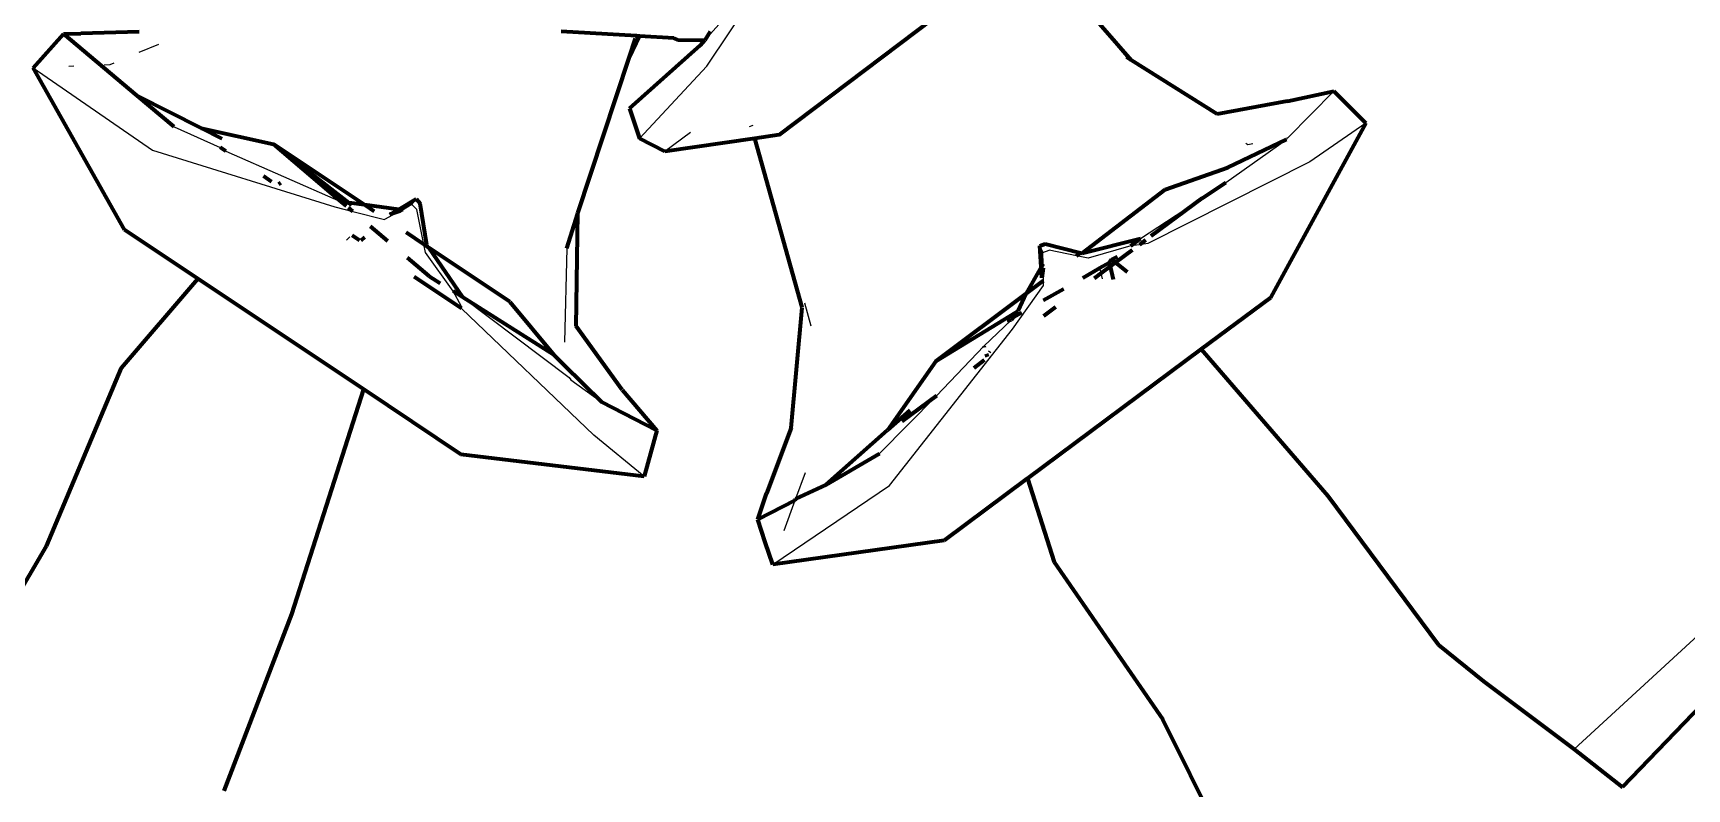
# Model space of a CAD drawing. Header units: millimetres. Extents: x 4307 to 31003, y 2809 to 20009.
# Drawn here: x 9833.4 to 9884.6, y 8909.9 to 8933.3 of the extents above; entities that cross this region are included whole.
import ezdxf

# ---------------------------------------------------------------- set-up
doc = ezdxf.new("R2010")
doc.units = ezdxf.units.MM
doc.layers.add('ProfileEdges', color=7, linetype='Continuous')

msp = doc.modelspace()

# ---------------------------------------------------------------- linework, layer by layer
for p, q in [((9864.084, 8936.22), (9867.231, 8932.519)), ((9854.25, 8932.244), (9856.559, 8935.678)), ((9854.195, 8933.045), (9854.63, 8933.529)), ((9837.295, 8932.917), (9836.693, 8932.663)), ((9852.084, 8933.177), (9852.044, 8933.097)), ((9833.427, 8932.193), (9837.11, 8929.642)), ((9834.685, 8932.24), (9834.527, 8932.234)), ((9835.797, 8932.286), (9835.62, 8932.278)), ((9835.918, 8932.337), (9835.797, 8932.286)), ((9854.25, 8932.244), (9852.175, 8930.005)), ((9873.643, 8931.468), (9872.225, 8930.03)), ((9837.785, 8930.37), (9839.201, 8929.733)), ((9874.637, 8930.481), (9872.904, 8929.29)), ((9853.752, 8930.188), (9852.959, 8929.609)), ((9870.305, 8928.645), (9872.175, 8929.98)), ((9870.921, 8929.866), (9870.988, 8929.824)), ((9870.988, 8929.824), (9871.134, 8929.848)), ((9872.193, 8930.025), (9872.175, 8929.98)), ((9872.193, 8930.025), (9872.225, 8930.03)), ((9837.11, 8929.642), (9842.748, 8927.891)), ((9839.381, 8929.613), (9842.946, 8928.049)), ((9872.904, 8929.29), (9867.893, 8926.764)), ((9842.748, 8927.891), (9843.311, 8927.748)), ((9845.137, 8927.969), (9844.868, 8927.798)), ((9845.137, 8927.969), (9845.268, 8928.143)), ((9845.284, 8927.809), (9845.137, 8927.969)), ((9845.504, 8926.732), (9845.284, 8927.809)), ((9867.662, 8926.916), (9869.567, 8928.165)), ((9843.311, 8927.748), (9844.284, 8927.502)), ((9844.756, 8927.76), (9844.284, 8927.502)), ((9843.109, 8926.864), (9843.219, 8926.969)), ((9867.893, 8926.764), (9867.631, 8926.725)), ((9845.556, 8926.48), (9845.504, 8926.732)), ((9846.406, 8925.283), (9845.556, 8926.48)), ((9849.922, 8926.619), (9849.855, 8923.716)), ((9864.554, 8926.687), (9864.641, 8926.479)), ((9864.641, 8926.479), (9864.835, 8926.56)), ((9864.651, 8926.135), (9864.641, 8926.479)), ((9865.688, 8926.382), (9864.835, 8926.56)), ((9866.045, 8926.307), (9865.688, 8926.382)), ((9867.366, 8926.685), (9866.045, 8926.307)), ((9867.631, 8926.725), (9867.366, 8926.685)), ((9864.654, 8926.011), (9864.651, 8926.135)), ((9864.665, 8925.615), (9864.654, 8926.011)), ((9866.45, 8925.845), (9866.409, 8926.004)), ((9866.494, 8925.668), (9866.45, 8925.845)), ((9846.671, 8924.811), (9846.406, 8925.283)), ((9863.708, 8924.114), (9864.669, 8925.459)), ((9864.669, 8925.459), (9864.665, 8925.615)), ((9846.67, 8924.75), (9846.671, 8924.811)), ((9850.757, 8920.832), (9846.67, 8924.75)), ((9846.7, 8925.098), (9849.995, 8922.617)), ((9857.273, 8924.925), (9857.474, 8924.212)), ((9862.816, 8923.589), (9863.664, 8924.391)), ((9859.904, 8919.284), (9863.708, 8924.114)), ((9861.355, 8922.055), (9862.816, 8923.589)), ((9863.036, 8923.378), (9862.968, 8923.436)), ((9849.84, 8923.067), (9849.839, 8923.005)), ((9849.995, 8922.617), (9850.048, 8922.544)), ((9850.048, 8922.544), (9851.011, 8921.853)), ((9859.595, 8920.274), (9861.355, 8922.055)), ((9852.316, 8919.561), (9850.757, 8920.832)), ((9857.292, 8919.677), (9856.996, 8918.864)), ((9856.291, 8916.841), (9859.904, 8919.284)), ((9864.997, 8916.911), (9864.151, 8919.483)), ((9856.979, 8918.818), (9856.638, 8917.883)), ((9881.071, 8911.13), (9886.417, 8916.05)), ((9876.878, 8914.356), (9881.071, 8911.13))]:
    msp.add_line(p, q)
at = {"layer": 'ProfileEdges', "lineweight": 211}
for p, q in [((9864.084, 8936.22), (9867.372, 8932.431)), ((9856.491, 8930.12), (9862.475, 8934.638)), ((9833.427, 8932.193), (9834.36, 8933.242)), ((9834.36, 8933.242), (9834.901, 8933.25)), ((9836.64, 8931.33), (9834.36, 8933.242)), ((9836.705, 8933.299), (9834.901, 8933.25)), ((9852.084, 8933.177), (9849.752, 8933.31)), ((9852.177, 8933.172), (9851.849, 8932.505)), ((9851.849, 8932.505), (9852.044, 8933.097)), ((9852.177, 8933.172), (9852.084, 8933.177)), ((9853.229, 8933.112), (9852.177, 8933.172)), ((9853.229, 8933.112), (9853.35, 8933.059)), ((9853.35, 8933.059), (9854.195, 8933.045)), ((9854.056, 8932.889), (9854.195, 8933.045)), ((9854.356, 8933.312), (9854.195, 8933.045)), ((9850.268, 8927.703), (9851.849, 8932.505)), ((9851.862, 8930.933), (9854.056, 8932.889)), ((9867.372, 8932.431), (9867.231, 8932.519)), ((9870.03, 8930.761), (9867.372, 8932.431)), ((9836.244, 8927.187), (9833.427, 8932.193)), ((9872.205, 8931.157), (9873.643, 8931.468)), ((9873.643, 8931.468), (9874.637, 8930.481)), ((9837.785, 8930.37), (9836.64, 8931.33)), ((9838.613, 8930.327), (9836.64, 8931.33)), ((9851.862, 8930.933), (9852.175, 8930.005)), ((9872.205, 8931.157), (9870.03, 8930.761)), ((9855.632, 8930.376), (9855.624, 8930.405)), ((9874.637, 8930.481), (9871.681, 8925.083)), ((9838.613, 8930.327), (9840.852, 8929.828)), ((9839.265, 8929.996), (9838.613, 8930.327)), ((9843.667, 8927.955), (9840.852, 8929.828)), ((9842.946, 8928.049), (9840.852, 8929.828)), ((9840.852, 8929.828), (9843.186, 8928.018)), ((9852.959, 8929.609), (9852.175, 8930.005)), ((9855.735, 8930.011), (9852.959, 8929.609)), ((9856.491, 8930.12), (9855.735, 8930.011)), ((9857.207, 8924.782), (9855.735, 8930.011)), ((9870.36, 8929.108), (9872.175, 8929.98)), ((9839.381, 8929.613), (9839.201, 8929.733)), ((9840.795, 8928.67), (9840.542, 8928.839)), ((9868.423, 8928.431), (9870.36, 8929.108)), ((9841.075, 8928.638), (9841.011, 8928.584)), ((9865.864, 8926.46), (9868.423, 8928.431)), ((9869.567, 8928.165), (9870.305, 8928.645)), ((9843.109, 8927.919), (9842.946, 8928.049)), ((9843.186, 8928.018), (9842.946, 8928.049)), ((9843.311, 8927.748), (9843.176, 8927.862)), ((9843.186, 8928.018), (9843.269, 8927.953)), ((9843.667, 8927.955), (9843.186, 8928.018)), ((9843.97, 8927.753), (9843.667, 8927.955)), ((9844.719, 8927.817), (9843.667, 8927.955)), ((9844.454, 8927.66), (9844.719, 8927.817)), ((9844.719, 8927.817), (9845.268, 8928.143)), ((9844.833, 8927.802), (9844.719, 8927.817)), ((9844.833, 8927.802), (9844.756, 8927.76)), ((9844.868, 8927.798), (9844.833, 8927.802)), ((9845.268, 8928.143), (9845.385, 8928.002)), ((9845.599, 8926.725), (9845.385, 8928.002)), ((9869.567, 8928.165), (9867.989, 8926.991)), ((9844.387, 8926.838), (9843.856, 8927.288)), ((9844.756, 8927.76), (9844.454, 8927.66)), ((9849.922, 8926.619), (9850.268, 8927.703)), ((9850.212, 8924.204), (9850.268, 8927.703)), ((9838.515, 8925.67), (9836.244, 8927.187)), ((9843.514, 8926.856), (9843.291, 8927.005)), ((9843.667, 8926.962), (9843.556, 8926.855)), ((9845.504, 8926.732), (9844.952, 8927.099)), ((9865.864, 8926.46), (9867.662, 8926.916)), ((9867.366, 8926.685), (9867.662, 8926.916)), ((9867.818, 8926.863), (9867.631, 8926.725)), ((9845.671, 8925.753), (9845.002, 8926.319)), ((9845.59, 8926.675), (9845.504, 8926.732)), ((9845.599, 8926.725), (9845.59, 8926.675)), ((9845.59, 8926.675), (9845.649, 8926.636)), ((9848.164, 8924.962), (9845.649, 8926.636)), ((9845.649, 8926.636), (9846.7, 8925.098)), ((9864.554, 8926.687), (9864.72, 8926.747)), ((9864.594, 8926.034), (9864.554, 8926.687)), ((9864.72, 8926.747), (9865.811, 8926.474)), ((9865.688, 8926.382), (9865.811, 8926.474)), ((9865.811, 8926.474), (9865.864, 8926.46)), ((9866.701, 8926.17), (9866.771, 8926.262)), ((9866.771, 8926.262), (9866.951, 8926.362)), ((9866.771, 8926.262), (9866.888, 8926.172)), ((9867.404, 8926.555), (9866.888, 8926.172)), ((9845.671, 8925.753), (9846.007, 8925.537)), ((9864.594, 8926.034), (9864.129, 8925.213)), ((9864.651, 8926.135), (9864.594, 8926.034)), ((9864.614, 8925.704), (9864.594, 8926.034)), ((9864.654, 8926.011), (9864.614, 8925.704)), ((9865.88, 8925.701), (9866.409, 8926.004)), ((9866.45, 8925.845), (9866.23, 8925.682)), ((9866.409, 8926.004), (9866.701, 8926.17)), ((9866.728, 8926.053), (9866.45, 8925.845)), ((9866.701, 8926.17), (9866.728, 8926.053)), ((9866.888, 8926.172), (9866.728, 8926.053)), ((9866.728, 8926.053), (9866.821, 8925.651)), ((9866.888, 8926.172), (9867.257, 8925.888)), ((9836.159, 8922.915), (9838.515, 8925.67)), ((9843.634, 8922.254), (9838.515, 8925.67)), ((9846.67, 8924.75), (9845.205, 8925.728)), ((9846.7, 8925.098), (9846.406, 8925.283)), ((9864.129, 8925.213), (9864.665, 8925.615)), ((9864.667, 8925.007), (9865.29, 8925.363)), ((9849.534, 8923.305), (9846.7, 8925.098)), ((9848.164, 8924.962), (9849.534, 8923.305)), ((9856.867, 8921.067), (9857.207, 8924.782)), ((9861.337, 8923.12), (9864.129, 8925.213)), ((9864.129, 8925.213), (9863.879, 8924.677)), ((9865.034, 8924.792), (9864.664, 8924.517)), ((9871.681, 8925.083), (9869.544, 8923.494)), ((9851.641, 8922.236), (9850.212, 8924.204)), ((9861.337, 8923.12), (9863.798, 8924.627)), ((9863.664, 8924.391), (9863.544, 8924.369)), ((9863.725, 8924.471), (9863.664, 8924.391)), ((9863.798, 8924.627), (9863.725, 8924.471)), ((9863.984, 8924.618), (9863.725, 8924.471)), ((9863.798, 8924.627), (9863.879, 8924.677)), ((9849.534, 8923.305), (9849.839, 8923.005)), ((9862.816, 8923.589), (9862.83, 8923.547)), ((9862.894, 8923.353), (9862.926, 8923.258)), ((9869.544, 8923.494), (9864.175, 8919.501)), ((9869.544, 8923.494), (9873.454, 8918.96)), ((9833.834, 8917.406), (9836.159, 8922.915)), ((9849.839, 8923.005), (9851.011, 8921.853)), ((9861.337, 8923.12), (9859.836, 8920.989)), ((9862.828, 8923.15), (9862.506, 8922.911)), ((9843.634, 8922.254), (9841.409, 8915.306)), ((9846.646, 8920.243), (9843.634, 8922.254)), ((9851.641, 8922.236), (9852.707, 8920.977)), ((9852.707, 8920.977), (9851.011, 8921.853)), ((9861.355, 8922.055), (9860.289, 8921.261)), ((9860.527, 8921.6), (9859.836, 8920.989)), ((9852.707, 8920.977), (9852.316, 8919.561)), ((9856.867, 8921.067), (9856.104, 8919.038)), ((9857.93, 8919.303), (9859.836, 8920.989)), ((9852.316, 8919.561), (9846.646, 8920.243)), ((9857.93, 8919.303), (9859.595, 8920.274)), ((9857.93, 8919.303), (9856.996, 8918.864)), ((9864.151, 8919.483), (9861.59, 8917.579)), ((9864.175, 8919.501), (9864.151, 8919.483)), ((9864.175, 8919.501), (9864.997, 8916.911)), ((9855.831, 8918.233), (9856.104, 8919.038)), ((9856.979, 8918.818), (9855.831, 8918.233)), ((9856.996, 8918.864), (9856.979, 8918.818)), ((9873.454, 8918.96), (9876.878, 8914.356)), ((9856.059, 8917.53), (9855.831, 8918.233)), ((9861.59, 8917.579), (9856.291, 8916.841)), ((9831.2, 8912.906), (9833.834, 8917.406)), ((9856.291, 8916.841), (9856.059, 8917.53)), ((9864.997, 8916.911), (9868.355, 8912.045)), ((9841.409, 8915.306), (9839.318, 8909.845)), ((9887.56, 8915.138), (9882.573, 8909.959)), ((9876.878, 8914.356), (9878.27, 8913.229)), ((9878.27, 8913.229), (9881.071, 8911.13)), ((9870.735, 8907.269), (9868.355, 8912.045)), ((9881.071, 8911.13), (9882.573, 8909.959))]:
    msp.add_line(p, q, dxfattribs=at)

doc.saveas('drawing.dxf')
